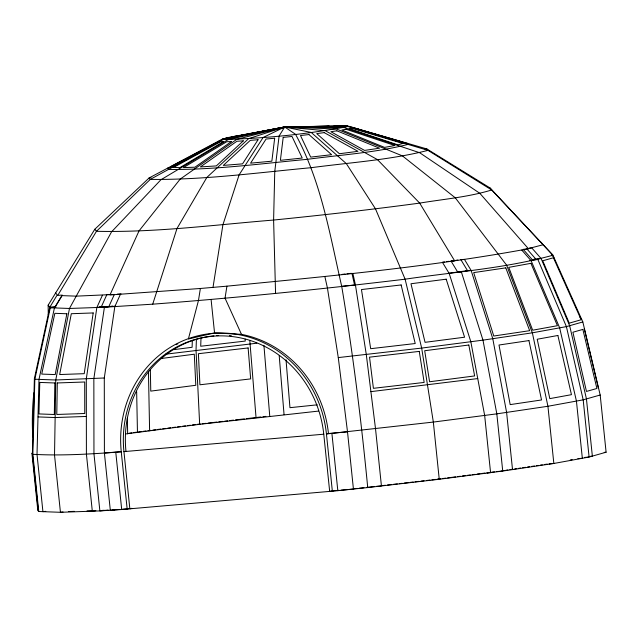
<?xml version="1.0" encoding="UTF-8"?>
<svg xmlns="http://www.w3.org/2000/svg" width="638" height="638" viewBox="0 0 638 638"><rect width="100%" height="100%" fill="white"/><g stroke="black" fill="none" stroke-linecap="round" stroke-linejoin="round"><path stroke-width="0.96" d="M55.642 292.978L57.245 294.908L49.82 307.205L34.38 378.669L32.402 453.754L38.312 510.95M192.333 340.325L192.102 347.295L174.31 349.592M196.4 339.4L196.033 350.254L199.662 424.318L125.853 433.912M200.986 338.276L200.715 346.243L245.255 341.075L245.159 339.105M102.423 295.227L96.856 307.5L86.297 378.924L86.401 453.985L92.311 511.182L95.859 510.695M119.745 509.443L110.31 510.256L104.401 453.06L104.289 377.991L114.848 306.575L120.415 294.301M212.701 287.403L200.372 288.48L198.474 300.49L188.377 338.985L214.551 332.932L241.483 334.352A110.222 102.877 77.8 0 1 328.458 433.529L347.511 431.854L353.428 489.059L341.043 490.144M212.988 287.467L222.917 224.775L239.13 174.82L263.111 137.489L284.707 126.986L347.383 125.869L426.83 148.941L490.032 187.955L552.947 255.224L582.829 321.951L600.191 395.01L606.1 452.214L589.097 457.047L553.84 463.467L502.728 471.051L439.247 479.266L367.727 487.56L337.821 490.686L121.698 509.531L99.863 510.918L60.435 512.298L38.774 511.509L37.809 510.344L31.9 453.14L32.865 454.304L38.774 511.509M525.967 249.203C427.133 267.298 326.863 276.366 226.929 286.167L225.031 298.169L241.483 334.352M152.713 304.174C237.025 297.794 321.161 289.261 405.114 279.189C454.431 271.9 504.746 268.486 552.947 255.224L491.707 189.98L428.01 150.369L347.909 126.515L347.383 125.869L284.707 126.986L222.694 138.909L149.093 177.97L94.791 229.265L48.145 305.179L50.282 307.763L69.47 308.465L104.409 307.237L152.713 304.174L177.013 228.468L206.871 177.412L248.629 138.653L284.707 126.986L300.466 126.675M101.282 306.894L106.849 294.62L111.57 294.453M99.313 306.966L108.835 306.631L114.401 294.357M49.82 307.205L55.466 306.583L62.396 295.107M283.152 128.19L284.707 126.986L347.909 126.515C306.918 134.347 264.945 138.414 223.22 139.547L150.273 179.398L96.474 231.291L57.707 295.466L61.471 295.051M224.704 138.789L226.434 137.84L284.707 126.986L344.177 127.576L419.692 152.737L479.864 193.346L528.551 248.868L526.805 249.019L543.097 244.737L541.04 242.241M282.937 127.855L284.707 126.986L336.425 128.988L402.426 155.879L455.301 197.828L506.636 265.193L532.355 332.821L547.93 406.27L553.84 463.467M282.945 127.823L284.707 126.986L291.646 127.273M282.961 127.744L284.707 126.986L288.663 127.273L284.707 126.986L222.694 138.909L223.22 139.547L284.707 126.986L288.639 127.313M281.916 128.055L284.707 126.986L325.189 130.654L377.409 159.588L419.692 203.107L454.655 260.854L451.026 261.038L457.725 272.099L461.354 271.916L482.982 340.142L496.819 413.847L502.728 471.051L496.292 471.602M281.948 127.951L284.707 126.986L287.642 127.265M281.908 127.911L284.707 126.986L287.666 127.297M281.86 127.847L284.707 126.986L286.653 127.273M221.203 140.272L171.455 166.351L172.156 167.196L219.305 141.445L219.017 141.102M171.08 167.188L167.491 168.209L168.512 169.437C214.95 169.963 261.197 163.615 307.364 159.325C340.931 154.851 375.088 152.737 407.985 144.403L406.972 143.175L405.146 143.111M150.943 177.444L149.093 177.97L150.273 179.398C204.128 180.012 257.768 172.651 311.32 167.674C350.246 162.483 389.858 160.026 428.01 150.369L426.83 148.941L424.908 148.869M582.829 321.951L566.408 326.616L532.355 332.821L482.982 340.142L421.67 348.077L338.276 357.591L327.438 288.041L324.846 276.477M600.191 395.01L583.188 399.843L547.93 406.27L496.819 413.847L433.338 422.069L326.441 433.96A110.222 102.877 77.8 0 0 212.526 333.371A110.222 102.877 77.8 0 0 121.26 451.856L127.169 509.06L128.517 508.765M278.136 128.533L284.707 126.986L286.645 127.273M328.458 433.529L326.441 433.96L332.35 491.164L333.698 490.877M331.688 490.965L329.671 491.396L323.761 434.199A107.343 100.19 77.8 0 0 212.821 336.226A107.343 100.19 77.8 0 0 123.939 451.624L129.849 508.821L131.867 508.39L130.08 508.542M245.415 134.762L249.251 134.004M254.036 133.055L255.958 132.68M257.872 132.297L284.707 126.986L311.24 132.457L346.33 163.615L375.471 208.825L405.114 279.189L421.67 348.077L433.338 422.069L439.247 479.266L437.676 479.282M529.628 260.495L537.882 259.506L566.408 326.616L583.188 399.843L589.097 457.047L584.631 457.43M551.104 463.459L549.19 463.81L552.907 463.539M570.276 459.966L572.19 459.615M234.178 136.428L241.666 135.32M451.026 261.038L453.961 260.607M455.923 260.312L457.877 260.025M469.48 270.353L448.37 273.311M128.932 433.282L131.867 432.843M502.034 470.804L503.996 470.509M505.95 470.222L507.912 469.927M509.874 469.64L512.816 469.201M514.786 468.914L516.748 468.619M518.718 468.324L520.68 468.037M522.65 467.742L525.6 467.303M527.562 467.016L529.532 466.721M531.494 466.434L534.445 465.995M536.406 465.7L538.376 465.413M540.338 465.118L542.308 464.831M544.27 464.536L547.221 464.097M113.516 294.477L76.233 296.144L61.854 295.617L54.429 307.915L38.99 379.379L37.012 454.463L42.921 511.66L45.753 511.349M96.856 307.5L104.13 306.503M112.631 306.104L104.409 307.237L93.85 378.653L93.953 453.722L99.863 510.918L108.093 510.065M112.966 509.89L114.736 509.65L112.838 509.77M442.613 262.13L444.479 261.883M446.353 261.644L449.16 261.285M165.736 354.178L256.843 343.204M161.924 358.404L194.287 354.21L195.81 385.28L150.767 391.118L150.345 369.673M477.742 378.573L370.901 391.636M133.828 432.556L136.636 432.189M138.502 431.95L141.309 431.591M143.175 431.344L145.982 430.985M147.96 430.73L150.919 430.347M152.889 430.092L155.855 429.701M157.825 429.446L160.792 429.063M162.762 428.808L165.721 428.425M167.698 428.17L170.657 427.787M172.635 427.532L175.594 427.149M177.563 426.894L180.53 426.511M182.5 426.256L185.459 425.873M187.436 425.618L190.395 425.235M192.373 424.98L195.332 424.597M436.894 479.29L440.818 478.779M442.78 478.524L445.723 478.149M447.685 477.894L455.54 476.873M457.502 476.618L460.445 476.243M462.406 475.988L465.349 475.605M467.311 475.35L470.254 474.967M472.224 474.72L475.166 474.337M477.128 474.082L480.071 473.699M482.033 473.444L484.976 473.061M489.745 472.447L486.938 472.814L490.574 472.622L484.657 415.426L470.828 341.721L449.2 273.487L442.501 262.425M491.619 472.208L494.426 471.841M63.042 511.979L60.435 512.298L54.525 455.101L55.761 379.993L69.47 308.465L111.562 231.841L160.88 179.788L227.981 139.722L284.707 126.986L295.522 134.283C321.265 181.328 329.91 234.888 341.745 286.542C352.942 353.197 361.228 420.29 367.727 487.56L366.802 487.416L374.626 486.507M342.135 274.38L345.07 274.045M347.032 273.814L350.948 273.359M342.191 286.239L355.438 284.955L366.284 354.505L375.519 428.768L381.428 485.973L376.587 486.284M197.302 424.342L200.244 423.999M202.206 423.768L206.122 423.313M208.084 423.09L216.904 422.069M218.866 421.838L222.782 421.383M224.743 421.16L227.686 420.817M229.648 420.586L233.564 420.131M235.526 419.908L244.346 418.887M246.308 418.656L260.998 416.949M262.952 416.726L265.886 416.383M199.662 424.318L318.41 411.103M382.481 485.598L385.448 485.255M387.425 485.024L391.381 484.569M393.359 484.338L397.315 483.875M399.292 483.652L402.267 483.309M404.245 483.078L408.2 482.615M410.178 482.384L413.145 482.041M415.123 481.81L419.086 481.355M421.064 481.124L424.031 480.781M426.997 480.438L429.964 480.095M431.942 479.864L435.898 479.401M54.828 307.261L50.282 307.763L34.843 379.227L32.865 454.304C62.333 455.947 91.864 453.985 121.26 451.856M317.261 404.827L289.955 407.682L286.023 359.768M353.452 488.812L357.264 488.413M359.17 488.214L363.939 487.719M604.202 452.398L606.1 452.214M529.133 248.174L531.813 247.943L541.136 258.581L569.662 325.691L586.442 398.917L592.351 456.122L590.565 456.274M525.903 249.099L523.192 249.338L532.523 259.969L535.776 259.044L526.454 248.413M533.99 259.203L541.136 258.581M213.65 287.323L226.929 286.167M104.401 453.06L121.387 451.584M323.761 434.199L123.939 451.624L125.957 451.186A107.343 100.19 77.8 0 1 213.882 335.883M577.876 458.666L582.342 458.275L576.433 401.071L559.654 327.844L531.127 260.735L521.796 250.096M334.368 490.726L339.137 490.311M122.576 509.196L127.297 508.789M200.372 288.48L109.975 294.963L139.028 230.884L180.179 179.111L236.65 139.419L284.707 126.986L279.109 135.998L274.755 171.494L273.606 220.046L275.568 293.456M323.817 126.643L329.344 126.292M117.248 294.174L121.045 293.935M108.835 306.631L115.518 306.2M104.289 377.991L55.761 379.993L34.843 379.227L34.38 378.669M465.7 270.743L471.147 270.464L492.775 338.69L506.604 412.395L512.521 469.6M333.953 126.005L342.622 125.702M86.353 416.455L55.139 417.547L38.001 416.917M68.569 511.564L74.399 511.357M87.023 510.918L92.853 510.711M102.407 510.376L104.297 510.312M302.436 126.635L329.033 126.101M350.246 127.026L401.597 141.931M552.907 256.269L553.92 257.489M490.032 187.955L491.707 189.98C468.308 197.118 443.737 199.112 419.692 203.107C371.109 209.663 322.381 215.126 273.606 220.046C214.687 224.823 155.672 232.647 96.474 231.291L94.791 229.265M579.998 317.437L581.689 319.478M55.466 306.583L55.929 307.141M471.147 270.464L464.448 259.403L460.819 259.586L467.51 270.648M551.671 254.099L552.476 255.894M584.264 328.666L598.292 387.737M352.854 273.391L355.438 284.955M351.921 273.247L354.513 284.811M338.276 357.591L347.511 431.854M331.912 433.489L337.821 490.686M211.09 299.469L214.551 332.932M115.781 452.334L121.698 509.531M279.205 355.669L284.062 414.692M263.933 345.357L269.754 416.191M256.053 417.778L249.841 341.019M148.439 371.324L149.611 430.794M136.652 391.732L137.457 432.373M127.353 417.962L127.664 433.824M48.145 305.179L48.289 314.981M176.152 344.695A110.222 102.877 77.8 0 1 177.858 343.77M216.768 335.644A107.343 100.19 77.8 0 1 218.698 335.54M229.449 335.66A107.343 100.19 77.8 0 1 231.403 335.811M32.737 436.839A110.222 39.285 85 0 1 33.918 392.729M54.836 382.983L54.318 414.493L38.95 413.926L39.779 382.425L54.836 382.983M57.3 382.959L56.782 414.469L84.758 413.488L84.71 381.995L57.3 382.959M274.667 138.231L271.852 161.175L250.582 163.161L266.078 139.036L274.667 138.231M283.2 137.385L280.393 160.329L302.229 158.049L292.021 136.468L283.2 137.385M93.196 312.947L84.216 373.677L59.661 374.538L71.312 313.713L93.196 312.947M66.862 313.76L55.211 374.578L41.725 374.083L54.852 313.322L66.862 313.76M258.055 139.73L242.552 163.854L223.292 165.409L250.279 140.36L258.055 139.73M243.309 140.862L216.322 165.912L200.38 166.925L236.873 141.277L243.309 140.862M231.442 141.556L194.941 167.204L183.417 167.611L226.785 141.716L231.442 141.556M223.252 141.756L179.884 167.642L173.552 167.411L220.692 141.66L223.252 141.756M284.707 126.986L281.884 127.847L284.707 126.986M351.083 128.031L349.074 128.597L397.881 144.858L402.849 143.446L351.083 128.031M553.417 257.752L542.731 260.79L569.24 323.147L581.186 319.75L553.417 257.752M582.869 329.407L572.9 332.238L586.466 391.437L596.897 388.478L582.869 329.407M346.051 129.251L341.888 130.008L384.547 147.394L394.85 145.512L346.051 129.251M530.92 263.334L508.765 267.37L532.658 330.205L557.429 325.691L530.92 263.334M557.883 335.476L537.22 339.241L549.812 398.622L571.449 394.675L557.883 335.476M336.888 130.822L330.859 131.715L364.601 150.416L379.546 148.199L336.888 130.822M505.79 267.856L473.675 272.617L493.772 336.011L529.676 330.683L505.79 267.856M528.95 340.58L498.996 345.022L510.177 404.612L541.542 399.962L528.95 340.58M324.224 132.632L316.735 133.597L339.416 153.734L357.974 151.334L324.224 132.632M446.193 279.189L410.976 283.75L425.052 342.327L464.584 337.207L446.193 279.189M468.826 345.014L424.693 350.725L429.589 381.763L474.632 375.934L468.826 345.014M308.92 134.554L300.482 135.535L310.69 157.115L331.601 154.691L308.92 134.554M401.142 284.955L361.459 289.556L370.678 348.691L415.218 343.531L401.142 284.955M248.118 347.941L198.394 353.707L199.917 384.786L250.662 378.9L248.118 347.941M419.262 351.394L369.53 357.16L373.405 388.319L424.158 382.433L419.262 351.394M402.993 142.146L351.642 127.241L403.695 143L402.993 142.146"/></g></svg>
